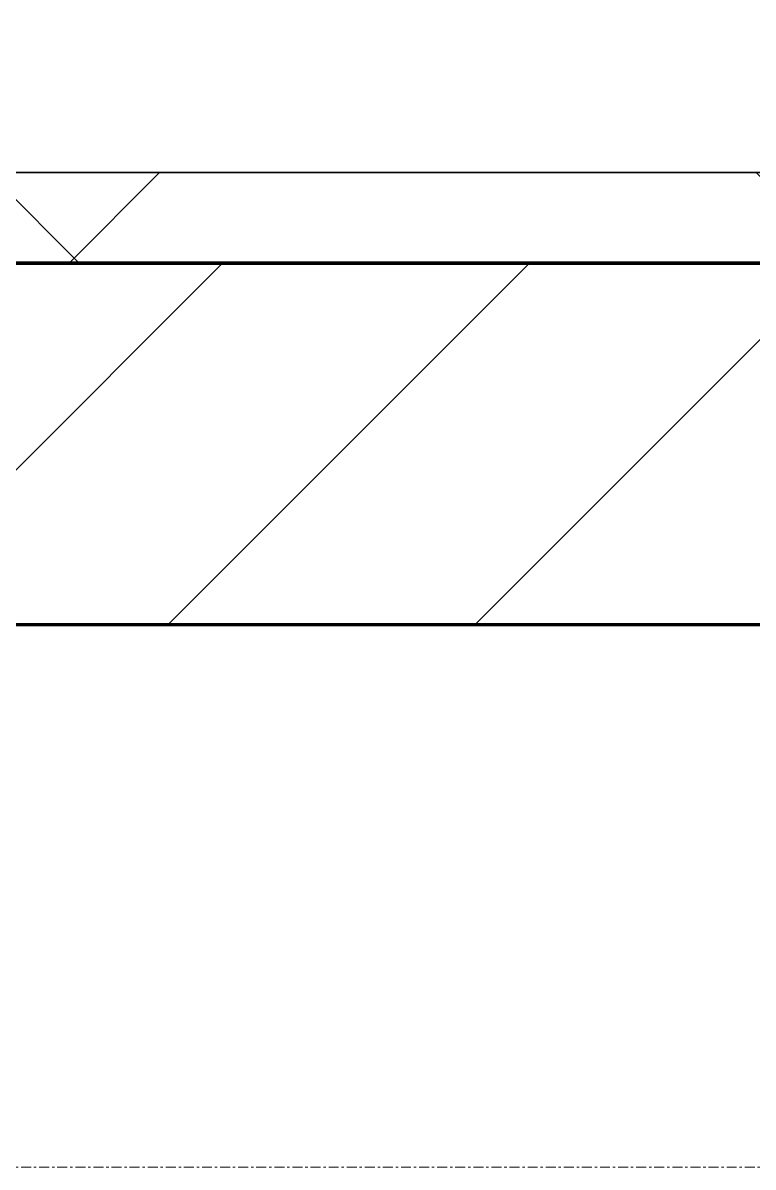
# Model space of a CAD drawing. Header units: millimetres. Extents: x -794334 to -714814, y -17806 to 22403.
# Drawn here: x -780674 to -780270, y -4321 to -3688 of the extents above; entities that cross this region are included whole.
import ezdxf
from ezdxf.xclip import XClip

# ---------------------------------------------------------------- set-up
doc = ezdxf.new("R2010")
doc.units = ezdxf.units.MM
doc.header["$XCLIPFRAME"] = 0
doc.linetypes.add('DPA_Grid _ Level 100', pattern=[10, 5.5, -1.6, 1.3, -1.6])
for name, color, linetype, lineweight in [('A-GLAZ-CURT', 2, 'Continuous', 9), ('A-WALL', 5, 'Continuous', 35), ('A-WALL-FNSH', 2, 'Continuous', 35), ('A-WALL-PATT', 1, 'Continuous', 35), ('S-GRID', 251, 'Continuous', 9), ('WALL-E', 2, 'Continuous', 35)]:
    doc.layers.add(name, color=color, linetype=linetype, lineweight=lineweight)
doc.layers.add('A11_ALU.SOLID SHEET', color=2, linetype='Continuous')

# ---------------------------------------------------------------- blocks, each defined once
blk = doc.blocks.new('*U804')
at = {"layer": 'S-GRID', "linetype": 'DPA_Grid _ Level 100'}
blk.add_line((57942.91, -7900), (-14128.88, -7900), dxfattribs=at)
blk = doc.blocks.new('PPLS-PP19_Custom Tile Pattern - Custom Tile Pattern-V54-4252-01 ENLARGED CONCOURSE LEVEL - REFLECTED CEILING PLAN - SHEET 3')
at = {"layer": 'A-GLAZ-CURT'}
for p, q in [((-300, 0), (300, 0)), ((300, 0), (-300, 0)), ((195.99, 0), (213.31, 0)), ((213.31, 0), (195.99, 0)), ((230.06, 0), (300, 0)), ((-300, -50), (300, -50)), ((300, -50), (-300, -50))]:
    blk.add_line(p, q, dxfattribs=at)
for points, knots in [([(-97.38, 0), (-94.3, 0), (-81.65, 0), (-63.44, 0), (-54.4, 0), (-48.53, 0), (-30.79, 0), (-18.03, 0), (8.61, 0), (15.02, 0), (22.91, 0), (31, 0), (39.04, 0), (51.19, 0), (58.74, 0), (61.34, 0), (61.45, 0)], [-4712.395433, -4712.395433, -4712.395433, -4712.395433, -4542.524482, -4008.285538, -3689.699207, -3546.54457, -3315.260113, -2864.387349, -2439.246196, -2084.094819, -1956.422387, -1818.904206, -1645.594513, -1443.202566, -1228.752106, -1120.932285, -1120.932285, -1120.932285, -1120.932285]), ([(-96.38, 0), (-96.18, 0), (-90.91, 0), (-71.33, 0), (-42.53, 0), (-12.78, 0), (4.23, 0), (9.64, 0), (10.14, 0), (10.18, 0)], [-5115.12164, -5115.12164, -5115.12164, -5115.12164, -5103.229623, -4799.173296, -4065.652676, -3589.737505, -3285.047089, -3066.359526, -3044.715262, -3044.715262, -3044.715262, -3044.715262]), ([(31.18, 0), (25.97, 0), (11.99, 0), (-16.92, 0), (-47.42, 0), (-65.77, 0), (-66.37, 0), (-66.38, 0)], [-4496.803627, -4496.803627, -4496.803627, -4496.803627, -4222.080604, -3745.412743, -2981.410125, -2542.574734, -2498.224237, -2498.224237, -2498.224237, -2498.224237]), ([(76.63, 0), (74.8, 0), (67.65, 0), (53.52, 0), (37, 0), (24.07, 0), (12.82, 0), (-2.9, 0), (-20.62, 0), (-32.81, 0), (-44.85, 0), (-51.43, 0), (-51.79, 0)], [-3095.572228, -3095.572228, -3095.572228, -3095.572228, -2950.589685, -2634.532728, -2313.748533, -2106.613311, -1925.670641, -1617.263037, -1290.787923, -1039.307308, -819.71621, -644.910881, -644.910881, -644.910881, -644.910881]), ([(-36.78, 0), (-32.43, 0), (-19.22, 0), (8.83, 0), (43.36, 0), (70.92, 0), (82.12, 0), (83.66, 0)], [-6191.144455, -6191.144455, -6191.144455, -6191.144455, -5862.463379, -5340.621928, -4573.028122, -4094.177415, -3869.465285, -3869.465285, -3869.465285, -3869.465285]), ([(30.82, 0), (29.27, 0), (20.14, 0), (3.54, 0), (-16.58, 0), (-34.76, 0), (-36.04, 0)], [-10462.034656, -10462.034656, -10462.034656, -10462.034656, -10363.088938, -9884.23066, -9424.652049, -9182.880979, -9182.880979, -9182.880979, -9182.880979]), ([(70.61, 0), (66.16, 0), (55.8, 0), (39.61, 0), (24.74, 0), (2.64, 0), (-17.84, 0), (-30.57, 0), (-31.82, 0), (-32, 0)], [-4647.237329, -4647.237329, -4647.237329, -4647.237329, -4326.416877, -4098.545751, -3766.694881, -3333.063701, -2994.501669, -2698.150104, -2614.070998, -2614.070998, -2614.070998, -2614.070998]), ([(-29.45, 0), (-26.52, 0), (-17.42, 0), (5.99, 0), (22.06, 0), (34.35, 0), (37.01, 0), (37.47, 0)], [-2304.414033, -2304.414033, -2304.414033, -2304.414033, -2142.497158, -1716.209403, -1206.526904, -1089.329421, -1064.991888, -1064.991888, -1064.991888, -1064.991888]), ([(8.33, 0), (8.19, 0), (7.18, 0), (0.32, 0), (-13.89, 0), (-24.92, 0), (-29.03, 0)], [-3574.286521, -3574.286521, -3574.286521, -3574.286521, -3526.962355, -3285.499107, -2903.012179, -2680.714891, -2680.714891, -2680.714891, -2680.714891]), ([(9.32, 0), (9.08, 0), (7.65, 0), (2.57, 0), (-12.23, 0), (-21.63, 0), (-27.88, 0), (-28.65, 0)], [-2922.926651, -2922.926651, -2922.926651, -2922.926651, -2882.788014, -2720.818881, -2518.50168, -2125.455881, -2070.406378, -2070.406378, -2070.406378, -2070.406378]), ([(-28.57, 0), (-26.93, 0), (-20.29, 0), (-11.45, 0), (2.08, 0), (13.15, 0), (21.24, 0), (24.62, 0), (24.72, 0), (24.72, 0)], [-5361.429781, -5361.429781, -5361.429781, -5361.429781, -5261.36855, -5050.479954, -4785.90057, -4596.498881, -4445.288762, -4384.376941, -4376.041937, -4376.041937, -4376.041937, -4376.041937]), ([(-15.19, 0), (-13.07, 0), (7.48, 0), (42.82, 0), (88.72, 0), (120.63, 0), (138.28, 0), (138.53, 0)], [-461.142613, -461.142613, -461.142613, -461.142613, -429.606584, -390.253598, -346.313304, -291.370682, -290.5735, -290.5735, -290.5735, -290.5735]), ([(-2.63, 0), (-2.47, 0), (-1.22, 0), (4.92, 0), (15.97, 0), (22.54, 0), (24.49, 0)], [-226.825321, -226.825321, -226.825321, -226.825321, -220.269177, -206.416616, -198.214427, -187.717507, -187.717507, -187.717507, -187.717507]), ([(103.09, 0), (101.08, 0), (86.31, 0), (63.34, 0), (35.84, 0), (12, 0), (3.08, 0), (-1.67, 0), (-2.25, 0)], [-375.435014, -375.435014, -375.435014, -375.435014, -369.147452, -330.153101, -307.516438, -285.83788, -246.234814, -234.646884, -234.646884, -234.646884, -234.646884]), ([(24.69, 0), (24.54, 0), (20.99, 0), (15.48, 0), (10.8, 0), (9.63, 0)], [-4368.572414, -4368.572414, -4368.572414, -4368.572414, -4306.476363, -4080.000647, -3772.857994, -3772.857994, -3772.857994, -3772.857994]), ([(18.16, 0), (19.15, 0), (24.25, 0), (25.66, 0), (26.12, 0)], [-5700.113719, -5700.113719, -5700.113719, -5700.113719, -5554.232259, -5302.431367, -5302.431367, -5302.431367, -5302.431367]), ([(38.23, 0), (35.44, 0), (28.56, 0), (20.67, 0), (18.85, 0), (18.16, 0)], [-6261.547629, -6261.547629, -6261.547629, -6261.547629, -6135.05769, -5972.647715, -5832.674503, -5832.674503, -5832.674503, -5832.674503]), ([(27.44, 0), (27.9, 0), (29.54, 0), (34.3, 0), (37.6, 0), (38.32, 0)], [-5037.309798, -5037.309798, -5037.309798, -5037.309798, -4887.603822, -4705.298446, -4655.819252, -4655.819252, -4655.819252, -4655.819252]), ([(27.89, 0), (29.09, 0), (31.87, 0), (36.49, 0), (38.33, 0)], [-147.777612, -147.777612, -147.777612, -147.777612, -135.792042, -128.952409, -128.952409, -128.952409, -128.952409]), ([(53.18, 0), (53.06, 0), (52.22, 0), (44.99, 0), (36.46, 0), (30.82, 0)], [-622.740158, -622.740158, -622.740158, -622.740158, -566.066452, -360.610861, 0, 0, 0, 0]), ([(136.44, 0), (121.66, 0), (86.93, 0), (51.16, 0), (31.18, 0)], [-106.750556, -106.750556, -106.750556, -106.750556, -59.610984, 0, 0, 0, 0]), ([(37.25, 0), (36.63, 0), (35.79, 0), (35.54, 0), (35.54, 0)], [-321.97841, -321.97841, -321.97841, -321.97841, -319.318397, -317.489778, -317.489778, -317.489778, -317.489778]), ([(36.29, 0), (37.77, 0), (48.82, 0), (64.79, 0), (87.06, 0), (101.34, 0), (106.25, 0)], [-314.598523, -314.598523, -314.598523, -314.598523, -305.899624, -287.17622, -249.500363, -226.374212, -226.374212, -226.374212, -226.374212]), ([(105.98, 0), (105.65, 0), (94.22, 0), (76.86, 0), (57.82, 0), (46.51, 0), (42.16, 0), (39.03, 0), (38.28, 0)], [-403.157171, -403.157171, -403.157171, -403.157171, -401.860199, -357.622665, -341.267687, -334.000314, -326.15566, -323.350146, -323.350146, -323.350146, -323.350146]), ([(38.36, 0), (41.14, 0), (46.72, 0), (57.76, 0), (64.47, 0), (72.74, 0), (75.22, 0), (76.03, 0), (76.21, 0)], [-1049.110538, -1049.110538, -1049.110538, -1049.110538, -901.315459, -753.071572, -495.328968, -421.953223, -334.951786, -290.452333, -290.452333, -290.452333, -290.452333]), ([(105.68, 0), (104.73, 0), (101.39, 0), (92.38, 0), (85.59, 0), (74.4, 0), (62.26, 0), (51.85, 0), (45.52, 0), (39.49, 0), (38.38, 0)], [-7805.49088, -7805.49088, -7805.49088, -7805.49088, -7723.759874, -7531.75727, -7135.649961, -6924.452779, -6738.82075, -6548.303034, -6314.283804, -6263.813118, -6263.813118, -6263.813118, -6263.813118]), ([(39.03, 0), (43.27, 0), (54.65, 0), (71.67, 0), (84.83, 0), (86.01, 0), (92.51, 0), (94.33, 0)], [-4639.627446, -4639.627446, -4639.627446, -4639.627446, -4353.683244, -3960.84581, -3759.045785, -3336.541051, -2783.776468, -2783.776468, -2783.776468, -2783.776468]), ([(39.27, 0), (41.84, 0), (50.98, 0), (71.92, 0), (93.05, 0), (104.15, 0), (105.27, 0)], [-127.807664, -127.807664, -127.807664, -127.807664, -118.513713, -97.899267, -63.759246, -59.909843, -59.909843, -59.909843, -59.909843]), ([(61.47, 0), (61.47, 0), (61.21, 0), (54.61, 0), (53.71, 0), (53.56, 0)], [-1113.311073, -1113.311073, -1113.311073, -1113.311073, -1096.402191, -891.204116, -747.28819, -747.28819, -747.28819, -747.28819]), ([(76.22, 0), (75.58, 0), (73.64, 0), (71.05, 0), (70.61, 0)], [-193.634889, -193.634889, -193.634889, -193.634889, -31.537676, 0, 0, 0, 0]), ([(94.4, 0), (94.4, 0), (94.64, 0), (99.11, 0), (108.97, 0), (120.79, 0), (139.94, 0), (163.31, 0), (185.23, 0), (193.62, 0), (194.69, 0), (194.79, 0)], [-2348.345796, -2348.345796, -2348.345796, -2348.345796, -2310.419338, -2233.599744, -2052.234781, -1843.028543, -1530.39897, -1095.004608, -529.74427, -295.064701, -265.121568, -265.121568, -265.121568, -265.121568]), ([(157.9, 0), (156.77, 0), (151.67, 0), (143.29, 0), (134.04, 0), (126.24, 0), (118.6, 0), (114.23, 0), (111.98, 0), (106.24, 0), (105.65, 0), (105.56, 0)], [-10292.955006, -10292.955006, -10292.955006, -10292.955006, -10098.273015, -9847.788484, -9677.714971, -9567.007022, -9453.21225, -9220.200448, -9012.77275, -8966.157302, -8956.139593, -8956.139593, -8956.139593, -8956.139593]), ([(105.88, 0), (106.56, 0), (111.17, 0), (112.65, 0), (113.59, 0)], [-8886.948232, -8886.948232, -8886.948232, -8886.948232, -8814.835624, -8577.462505, -8577.462505, -8577.462505, -8577.462505]), ([(106.24, 0), (111.96, 0), (118.55, 0), (128.63, 0), (128.95, 0)], [-58.793692, -58.793692, -58.793692, -58.793692, -39.050993, -35.895543, -35.895543, -35.895543, -35.895543]), ([(168.37, 0), (167.68, 0), (162.47, 0), (147.2, 0), (120, 0), (106.25, 0)], [-543.375029, -543.375029, -543.375029, -543.375029, -530.793311, -458.593899, -403.516079, -403.516079, -403.516079, -403.516079]), ([(114.39, 0), (114.2, 0), (112.57, 0), (109.49, 0), (106.27, 0)], [-8148.58938, -8148.58938, -8148.58938, -8148.58938, -8105.191388, -7822.528009, -7822.528009, -7822.528009, -7822.528009]), ([(106.46, 0), (113.07, 0), (126.38, 0), (132.42, 0), (134.6, 0)], [-226.039875, -226.039875, -226.039875, -226.039875, -194.761443, -152.241002, -152.241002, -152.241002, -152.241002]), ([(129.02, 0), (129.02, 0), (124.41, 0), (122.35, 0), (115.9, 0), (110.41, 0), (106.86, 0)], [-35.386604, -35.386604, -35.386604, -35.386604, -31.430235, -22.807238, -15.488593, -3.99399, -3.99399, -3.99399, -3.99399]), ([(128.58, 0), (128.8, 0), (130.16, 0), (139.26, 0), (152.67, 0), (161.24, 0), (162.19, 0), (162.75, 0)], [-633.326174, -633.326174, -633.326174, -633.326174, -627.736123, -618.981161, -602.094757, -592.980799, -581.414464, -581.414464, -581.414464, -581.414464]), ([(137.1, 0), (136, 0), (133.64, 0), (129.87, 0), (129.11, 0)], [-670.405967, -670.405967, -670.405967, -670.405967, -651.020627, -640.742133, -640.742133, -640.742133, -640.742133]), ([(193.8, 0), (193.33, 0), (190.11, 0), (183.13, 0), (171, 0), (161.95, 0), (161.28, 0), (158.35, 0), (157.85, 0), (157.77, 0)], [-11665.349007, -11665.349007, -11665.349007, -11665.349007, -11565.880756, -11105.624034, -10839.086983, -10768.332124, -10666.779182, -10580.760289, -10550.278881, -10550.278881, -10550.278881, -10550.278881]), ([(300, 0), (286.53, 0), (254.22, 0), (207.11, 0), (177.41, 0), (159.34, 0), (158.33, 0), (158.3, 0)], [-285.253232, -285.253232, -285.253232, -285.253232, -244.693688, -187.987675, -143.776725, -129.632772, -123.352749, -123.352749, -123.352749, -123.352749]), ([(159.07, 0), (159.13, 0), (160.84, 0), (165.21, 0), (174.15, 0), (185.98, 0), (208.82, 0), (219.42, 0), (230.06, 0)], [-115.643202, -115.643202, -115.643202, -115.643202, -114.681583, -87.660824, -65.295536, -41.623857, -24.459831, 0, 0, 0, 0]), ([(162.75, 0), (165.4, 0), (170.91, 0), (172.61, 0), (172.61, 0)], [-111.264224, -111.264224, -111.264224, -111.264224, -56.742688, -19.085662, -19.085662, -19.085662, -19.085662]), ([(241, 0), (240.07, 0), (235.87, 0), (226.56, 0), (221.1, 0), (200.27, 0), (182.99, 0), (174.27, 0), (169.67, 0), (168.99, 0)], [-9463.29374, -9463.29374, -9463.29374, -9463.29374, -9406.094246, -9221.510254, -9016.44624, -8717.832359, -8253.978395, -8152.463617, -8069.855175, -8069.855175, -8069.855175, -8069.855175]), ([(215.22, 0), (214.62, 0), (210.55, 0), (203.98, 0), (187.54, 0), (175.3, 0), (169.49, 0)], [-203.825446, -203.825446, -203.825446, -203.825446, -198.527383, -184.406837, -162.427601, -142.916156, -142.916156, -142.916156, -142.916156]), ([(171.51, 0), (176.48, 0), (193.23, 0), (201.73, 0), (208.81, 0), (213.9, 0), (241.96, 0), (266.73, 0), (281.71, 0), (291.71, 0), (296.52, 0), (297.86, 0), (298.09, 0)], [-7971.819559, -7971.819559, -7971.819559, -7971.819559, -7784.112253, -7606.717214, -7289.299508, -7042.621073, -6582.165592, -6068.460911, -5766.029927, -5566.724884, -5280.360606, -5199.253518, -5199.253518, -5199.253518, -5199.253518]), ([(172.07, 0), (177.66, 0), (187.87, 0), (201.08, 0), (207.47, 0), (213.96, 0), (215.11, 0)], [-255.364076, -255.364076, -255.364076, -255.364076, -237.955587, -223.92608, -215.862851, -208.75215, -208.75215, -208.75215, -208.75215]), ([(241.98, 0), (236.27, 0), (226.36, 0), (219.94, 0), (219.02, 0)], [-11498.569433, -11498.569433, -11498.569433, -11498.569433, -11162.864862, -10856.732305, -10856.732305, -10856.732305, -10856.732305]), ([(219.9, 0), (220.86, 0), (226.8, 0), (236.86, 0), (242.03, 0)], [-10670.940496, -10670.940496, -10670.940496, -10670.940496, -10511.382485, -10036.672069, -10036.672069, -10036.672069, -10036.672069]), ([(247.1, 0), (246.76, 0), (245.62, 0), (243.54, 0), (242.12, 0)], [-9649.085549, -9649.085549, -9649.085549, -9649.085549, -9581.591397, -9487.24399, -9487.24399, -9487.24399, -9487.24399]), ([(300, 0), (288.22, 0), (268.61, 0), (249.23, 0), (242.41, 0)], [-12528.858583, -12528.858583, -12528.858583, -12528.858583, -11905.454923, -11507.003635, -11507.003635, -11507.003635, -11507.003635]), ([(242.54, 0), (243.55, 0), (245.31, 0), (246.54, 0), (246.96, 0)], [-10020.669166, -10020.669166, -10020.669166, -10020.669166, -9925.173265, -9834.877357, -9834.877357, -9834.877357, -9834.877357]), ([(284.76, 0), (284.76, 0), (285.09, 0), (287.47, 0), (293.59, 0), (297.76, 0), (300, 0)], [-4110.630118, -4110.630118, -4110.630118, -4110.630118, -4053.389046, -3959.664717, -3862.421465, -3746.95702, -3746.95702, -3746.95702, -3746.95702]), ([(297.38, 0), (295.84, 0), (291.62, 0), (285.38, 0), (284.87, 0)], [-4803.172655, -4803.172655, -4803.172655, -4803.172655, -4358.271401, -4143.037883, -4143.037883, -4143.037883, -4143.037883])]:
    blk.add_open_spline(points, degree=3, knots=knots, dxfattribs=at)
for points in [[(24.49, 0), (25.23, 0), (25.72, 0), (26.04, 0)], [(80.35, 0), (79.57, 0), (78.27, 0), (76.63, 0)], [(84.06, 0), (83.48, 0), (82.41, 0), (81.72, 0)], [(106.25, 0), (105.21, 0), (104.15, 0), (103.09, 0)], [(168.74, 0), (168.74, 0), (169.81, 0), (171.51, 0)], [(195.11, 0), (194.91, 0), (194.44, 0), (193.8, 0)]]:
    blk.add_open_spline(points, degree=3, dxfattribs=at)
blk = doc.blocks.new('PPLS-PP19_Custom Tile Pattern - Custom Tile Pattern-V55-4252-01 ENLARGED CONCOURSE LEVEL - REFLECTED CEILING PLAN - SHEET 3')
at = {"layer": 'A-GLAZ-CURT'}
for p, q in [((-300, 0), (300, 0)), ((300, 0), (-300, 0)), ((-293.07, 0), (-275.75, 0)), ((-275.75, 0), (-293.07, 0)), ((-222.27, 0), (-205, 0)), ((-205, 0), (-222.27, 0)), ((-300, -50), (300, -50)), ((300, -50), (-300, -50))]:
    blk.add_line(p, q, dxfattribs=at)
at = {"layer": 'A-GLAZ-CURT', "flags": 128}
for points in [[(-300, 0), (-291.56, 0), (-283.3, 0), (-275.2, 0), (-267.26, 0), (-259.45, 0), (-251.77, 0), (-244.2, 0), (-236.74, 0), (-229.36, 0), (-222.25, 0)], [(-222.63, 0), (-229.72, 0), (-236.97, 0), (-244.39, 0), (-251.96, 0), (-259.67, 0), (-267.51, 0), (-275.48, 0), (-283.55, 0), (-291.73, 0), (-300, 0)], [(-155.53, 0), (-160.27, 0), (-164.95, 0), (-169.65, 0), (-174.47, 0), (-179.49, 0), (-184.81, 0), (-190.44, 0), (-196.37, 0), (-202.58, 0), (-209.04, 0), (-215.73, 0), (-222.25, 0)], [(-222.06, 0), (-214.83, 0), (-207.71, 0), (-200.76, 0), (-194.02, 0), (-187.54, 0), (-181.38, 0), (-175.58, 0), (-170.25, 0), (-165.64, 0), (-162.01, 0), (-159.53, 0), (-157.46, 0), (-154.52, 0)]]:
    blk.add_lwpolyline(points, dxfattribs=at)
at = {"layer": 'A-GLAZ-CURT'}
for points, knots in [([(-300, 0), (-284.65, 0), (-236.57, 0), (-174.61, 0), (-129.95, 0), (-110.8, 0), (-99.5, 0), (-91.46, 0)], [-5323.127839, -5323.127839, -5323.127839, -5323.127839, -4502.809032, -2700.551212, -1002.059161, -460.363443, 0, 0, 0, 0]), ([(-86.78, 0), (-99.82, 0), (-136.3, 0), (-202.69, 0), (-262.56, 0), (-294.48, 0), (-300, 0)], [-18766.980307, -18766.980307, -18766.980307, -18766.980307, -17136.203329, -15131.813646, -13729.592194, -13439.944408, -13439.944408, -13439.944408, -13439.944408]), ([(-154.27, 0), (-155.9, 0), (-160.88, 0), (-174.02, 0), (-185.59, 0), (-209.77, 0), (-232.01, 0), (-255.22, 0), (-262.59, 0), (-264.9, 0), (-265.4, 0)], [-2375.2581, -2375.2581, -2375.2581, -2375.2581, -2237.412286, -2029.680487, -1755.085331, -1400.429864, -858.079193, -543.655514, -208.940337, 0, 0, 0, 0]), ([(-258.6, 0), (-257.91, 0), (-254.26, 0), (-241.5, 0), (-229.92, 0), (-223.15, 0)], [-5722.54675, -5722.54675, -5722.54675, -5722.54675, -5657.471696, -5413.335975, -5031.232378, -5031.232378, -5031.232378, -5031.232378]), ([(-133.82, 0), (-135.51, 0), (-137.8, 0), (-149.31, 0), (-162.01, 0), (-177.91, 0), (-199.46, 0), (-216.65, 0), (-231.26, 0), (-233.46, 0), (-234, 0)], [-2731.647847, -2731.647847, -2731.647847, -2731.647847, -2418.507304, -2308.929706, -2113.765672, -1763.376603, -1422.553702, -978.033455, -846.069444, -682.911962, -682.911962, -682.911962, -682.911962]), ([(-233.49, 0), (-233.44, 0), (-232.38, 0), (-230.74, 0), (-225.3, 0), (-223.63, 0)], [-455.274641, -455.274641, -455.274641, -455.274641, -440.605512, -119.536984, 0, 0, 0, 0]), ([(-223.63, 0), (-219.39, 0), (-206.17, 0), (-188.58, 0), (-169.02, 0), (-152.12, 0), (-136.84, 0), (-127.33, 0), (-124.19, 0), (-123.43, 0), (-123.28, 0)], [-5463.295695, -5463.295695, -5463.295695, -5463.295695, -5161.076232, -4739.070012, -4465.409639, -4149.119819, -3839.893365, -3647.167523, -3488.92562, -3439.852845, -3439.852845, -3439.852845, -3439.852845]), ([(-221.12, 0), (-218.31, 0), (-212.62, 0), (-200.2, 0), (-185.8, 0), (-171.77, 0), (-158.7, 0), (-157.22, 0)], [-4992.826024, -4992.826024, -4992.826024, -4992.826024, -4832.723979, -4666.091899, -4349.945572, -4000.813434, -3840.635403, -3840.635403, -3840.635403, -3840.635403])]:
    blk.add_open_spline(points, degree=3, knots=knots, dxfattribs=at)
blk = doc.blocks.new('*U1029')
at = {"layer": 'A-GLAZ-CURT'}
for name, p in [('PPLS-PP19_Custom Tile Pattern - Custom Tile Pattern-V54-4252-01 ENLARGED CONCOURSE LEVEL - REFLECTED CEILING PLAN - SHEET 3', (-1797.63, -7350)), ('PPLS-PP19_Custom Tile Pattern - Custom Tile Pattern-V55-4252-01 ENLARGED CONCOURSE LEVEL - REFLECTED CEILING PLAN - SHEET 3', (-1197.63, -7350))]:
    blk.add_blockref(name, p, dxfattribs=at)
blk = doc.blocks.new('*U1630')
blk.add_lwpolyline([(22690, -750), (19166.45, -750), (19116.45, -700), (18966.44, -550), (-101025.39, -550), (-101025.39, -6704.96), (-96300, -6704.96), (-96300, -7350), (-94497.63, -7350), (17250, -7350), (17250, -6849.96), (18300, -6849.96), (22690, -6849.96)], close=True)

msp = doc.modelspace()

# ---------------------------------------------------------------- block references
at = {"layer": 'A11_ALU.SOLID SHEET'}
ref = msp.add_blockref('*U1630', (-744681.24, 3579.02), dxfattribs=at)
XClip(ref).set_block_clipping_path([(-45802.4668593339, -9620.0029952967), (23702.8690583039, 10334.9999958097)])

# ---------------------------------------------------------------- next in the draw order: hatches: boundary and pattern name
at = {"layer": 'A-WALL-PATT', "lineweight": 9}
h = msp.add_hatch(dxfattribs=at)
h.set_pattern_fill('FP_5', color=256, style=0, pattern_type=2)
h.set_pattern_definition([(45, (0, 0), (-212.13203, 212.13203), []), (135, (0, 0), (-212.13203, -212.13203), [])])
h.paths.add_polyline_path([(-727630.24, -3820.98), (-727382.37, -3820.98), (-727382.37, -3770.98), (-790483.7, -3770.98), (-790483.7, -3820.98), (-727766, -3820.98)])
h = msp.add_hatch(dxfattribs=at)
h.set_pattern_fill('FP_2', color=256, style=0, pattern_type=2)
h.set_pattern_definition([(45, (0, 0), (-84.852814, 84.852814), [])])
h.paths.add_polyline_path([(-727382.37, -4020.98), (-727382.37, -3820.98), (-790483.7, -3820.98), (-790483.7, -4020.98), (-727494.49, -4020.98)])

# ---------------------------------------------------------------- next in the draw order: linework, layer by layer
at = {"layer": 'A-WALL', "color": 7, "lineweight": 70}
for p, q in [((-781580, -3820.98), (-780380, -3820.98)), ((-780380, -3820.98), (-781580, -3820.98)), ((-780380, -3820.98), (-777980, -3820.98)), ((-777980, -3820.98), (-780380, -3820.98)), ((-780380, -4020.98), (-781580, -4020.98)), ((-777980, -4020.98), (-780380, -4020.98))]:
    msp.add_line(p, q, dxfattribs=at)
at = {"layer": 'A-WALL-FNSH', "color": 250}
for p, q in [((-781580, -3770.98), (-780380, -3770.98)), ((-780380, -3770.98), (-777980, -3770.98))]:
    msp.add_line(p, q, dxfattribs=at)
at = {"layer": 'WALL-E'}
for p, q in [((-727382.37, -4020.98), (-790483.7, -4020.98)), ((-790483.7, -4020.98), (-727382.37, -4020.98))]:
    msp.add_line(p, q, dxfattribs=at)

# ---------------------------------------------------------------- next in the draw order: block references
for name in ['*U804', '*U1029']:
    msp.add_blockref(name, (-778882.37, 3579.02))

doc.saveas('drawing.dxf')
